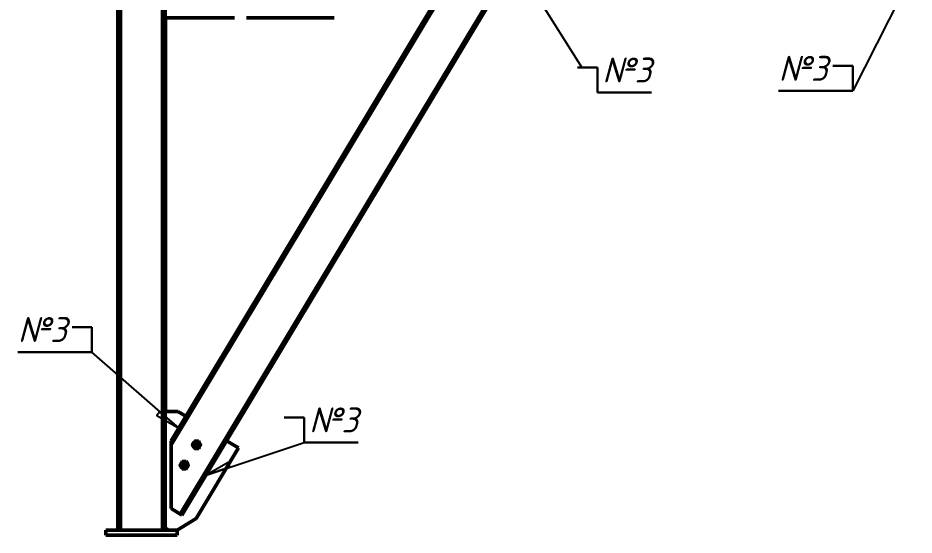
# Model space of a CAD drawing. Header units: millimetres. Extents: x 0 to 25230, y 0 to 17820.
# Drawn here: x 18158 to 21929, y 4881 to 7057 of the extents above; entities that cross this region are included whole.
import ezdxf

# ---------------------------------------------------------------- set-up
doc = ezdxf.new("R2010")
doc.units = ezdxf.units.MM
doc.header["$LTSCALE"] = 30
for name, color, linetype, lineweight in [('Видимый контур (ГОСТ)', 7, 'Continuous', 50), ('Обозначение (ГОСТ)', 7, 'Continuous', 25), ('Эскизная геометрия (ГОСТ)', 7, 'Continuous', 50)]:
    doc.layers.add(name, color=color, linetype=linetype, lineweight=lineweight)
doc.styles.add('Обычный текст (ГОСТ)', font='GOST Common Italic.ttf')
doc.styles.add('Стиль текста144', font='GOST Common Italic.ttf')
doc.dimstyles.new('Диаметр (ГОСТ)$7', dxfattribs={"dimscale": 30, "dimtxt": 3.5, "dimasz": 3.5, "dimexe": 1, "dimexo": 0, "dimgap": 0.5, "dimtad": 1, "dimrnd": 1e-08, "dimtxsty": 'Обычный текст (ГОСТ)', "dimblk": 'Filled-1', "dimcen": 0.09, "dimdle": 15, "dimclrd": 256, "dimclre": 256, "dimclrt": 256, "dimazin": 2, "dimtfac": 0.714286, "dimtdec": 3, "dimtmove": 0, "dimatfit": 3, "dimfxl": 1, "dimtolj": 1, "dimlwd": -1, "dimlwe": 25, "dimarcsym": 0})

# ---------------------------------------------------------------- blocks, each defined once
blk = doc.blocks.new('Обозначение сварки_106')
at = {"layer": 'Эскизная геометрия (ГОСТ)', "lineweight": 30}
for p, q in [((-0.8, 1), (0, 1)), ((0, 0), (0, 1)), ((0, 0), (2.168, 0))]:
    blk.add_line(p, q, dxfattribs=at)
at = {"layer": 'Обозначение (ГОСТ)', "style": 'Стиль текста144'}
blk.add_text('№3', height=1, dxfattribs=at).set_placement((0.2, 0.4))
blk = doc.blocks.new('Filled Half 2-1')
at = {"color": 0}
for p, q in [((-1, 0), (0, 0)), ((-1, 0), (-1, -0.2)), ((-1, -0.2), (0, 0)), ((0, 0), (-1, 0))]:
    blk.add_line(p, q, dxfattribs=at)
at = {"color": 0, "flags": 128}
blk.add_lwpolyline([(-1, 0), (-1, -0.2), (0, 0), (-1, 0)], dxfattribs=at)
at = {"color": 0}
blk.add_solid([(-1, 0), (-1, -0.2), (0, 0), (-1, 0)], dxfattribs=at)
blk = doc.blocks.new('Filled-1')
at = {"color": 0}
for p, q in [((0, 0), (-1, 0.143)), ((-1, 0.143), (-1, -0.143)), ((-1, 0), (0, 0)), ((-1, -0.143), (0, 0))]:
    blk.add_line(p, q, dxfattribs=at)
at = {"color": 0, "flags": 128}
blk.add_lwpolyline([(-1, -0.143), (0, 0), (-1, 0.143), (-1, -0.143)], dxfattribs=at)
at = {"color": 0}
blk.add_solid([(-1, -0.143), (0, 0), (-1, 0.143), (-1, -0.143)], dxfattribs=at)
blk = doc.blocks.new('Обозначение сварки_28')
at = {"layer": 'Эскизная геометрия (ГОСТ)', "lineweight": 30}
for p, q in [((-0.8, 1), (0, 1)), ((0, 0), (0, 1)), ((0, 0), (-2.968, 0))]:
    blk.add_line(p, q, dxfattribs=at)
at = {"layer": 'Обозначение (ГОСТ)', "style": 'Стиль текста144'}
blk.add_text('№3', height=1, dxfattribs=at).set_placement((-2.968, 0.4))

msp = doc.modelspace()

# ---------------------------------------------------------------- linework, layer by layer
at = {"layer": 'Видимый контур (ГОСТ)'}
for p, q in [((20917.342, 8796.45), (18802.975, 5277.551)), ((20927.842, 8796.45), (18802.975, 5260.077)), ((21034.006, 8619.764), (18840.69, 4969.474)), ((21034.006, 8602.289), (18848.404, 4964.838)), ((18578.286, 4900.838), (18578.286, 7442.838)), ((18590.286, 4900.838), (18590.286, 7442.838)), ((18766.286, 4900.838), (18766.286, 7442.838)), ((18778.286, 4900.838), (18778.286, 7442.838)), ((19069.286, 7057.338), (18778.286, 7057.338)), ((18779.286, 5400.838), (18779.286, 7057.338)), ((19119.286, 7057.338), (19489.286, 7057.338)), ((18831.464, 5400.838), (18778.286, 5400.838)), ((18864.96, 5380.712), (18831.464, 5400.838)), ((18802.975, 5277.551), (18802.975, 5270.755)), ((18802.975, 5260.077), (18802.975, 5270.755)), ((18802.975, 5260.077), (18802.975, 5241.631)), ((18802.975, 5241.631), (18802.975, 4992.135)), ((18908.329, 4950.838), (19086.603, 5247.535)), ((19086.603, 5247.535), (19036.393, 5277.704)), ((18858.79, 5189.918), (18858.79, 5190.146)), ((18858.97, 5189.918), (18858.97, 5190.135)), ((18802.975, 4992.135), (18832.547, 4974.366)), ((18828.286, 4900.838), (18908.329, 4950.838)), ((18832.547, 4974.366), (18840.69, 4969.474)), ((18845.404, 4966.641), (18840.69, 4969.474)), ((18845.404, 4966.641), (18848.404, 4964.838)), ((18790.286, 4900.838), (18778.286, 4912.838)), ((18779.286, 4900.838), (18779.286, 4911.838)), ((18528.286, 4900.838), (18828.286, 4900.838)), ((18528.286, 4880.838), (18528.286, 4900.838)), ((18528.286, 4880.838), (18828.286, 4880.838)), ((18828.286, 4880.838), (18828.286, 4900.838))]:
    msp.add_line(p, q, dxfattribs=at)
for centre, radius in [((18909.474, 5260.635), 13.5), ((18909.474, 5260.635), 10), ((18909.474, 5260.635), 10), ((18909.474, 5260.635), 8.333), ((18857.97, 5174.918), 13.5), ((18857.97, 5174.918), 10), ((18857.97, 5174.918), 10), ((18857.97, 5174.918), 8.333)]:
    msp.add_circle(centre, radius, dxfattribs=at)
for start, end in [(139.611142, 160.388858), (199.611142, 220.388858), (86.918251, 100.388858), (79.611142, 86.240202), (19.611142, 40.388858), (319.611142, 340.388858), (259.611142, 280.388858)]:
    msp.add_arc((18857.97, 5174.918), 15.25, start, end, dxfattribs=at)
for points in [[(18892.153, 5260.635), (18896.483, 5268.135), (18900.813, 5275.635)], [(18900.813, 5245.635), (18896.483, 5253.135), (18892.153, 5260.635)], [(18900.813, 5275.635), (18909.474, 5275.635), (18918.134, 5275.635)], [(18918.134, 5245.635), (18909.474, 5245.635), (18900.813, 5245.635)], [(18918.134, 5275.635), (18922.464, 5268.135), (18926.794, 5260.635)], [(18926.794, 5260.635), (18922.464, 5253.135), (18918.134, 5245.635)], [(18840.649, 5174.918), (18844.979, 5182.418), (18849.309, 5189.918)], [(18849.309, 5159.918), (18844.979, 5167.418), (18840.649, 5174.918)], [(18849.309, 5189.918), (18857.97, 5189.918), (18866.63, 5189.918)], [(18866.63, 5189.918), (18870.96, 5182.418), (18875.29, 5174.918)], [(18875.29, 5174.918), (18870.96, 5167.418), (18866.63, 5159.918)], [(18866.63, 5159.918), (18857.97, 5159.918), (18849.309, 5159.918)]]:
    msp.add_rational_spline(points, [1, 1.15470053838, 1], degree=2, dxfattribs=at)

# ---------------------------------------------------------------- block references
at = {"xscale": 104.9999982118607, "yscale": 104.9999982118607, "zscale": 104.9999982118607}
for name, p in [('Обозначение сварки_106', (20596.249, 6743.452)), ('Обозначение сварки_28', (21670.528, 6750.487)), ('Обозначение сварки_28', (18469.856, 5651.201)), ('Обозначение сварки_106', (19362.773, 5270.893))]:
    msp.add_blockref(name, p, dxfattribs=at)

# ---------------------------------------------------------------- leaders
at = {"layer": 'Обозначение (ГОСТ)'}
for points in [[(20249.341, 7296.387), (20530.373, 6848.452)], [(21928.661, 7260.723), (21670.528, 6750.487)], [(18834.732, 5330.405), (18469.856, 5651.201)], [(18949.564, 5133.196), (19362.773, 5270.893)]]:
    msp.add_leader(points, dimstyle='Диаметр (ГОСТ)$7', override={"dimasz": 3.5, "dimtad": 0, "dimldrblk": 'Filled Half 2-1'}, dxfattribs=at)

doc.saveas('drawing.dxf')
